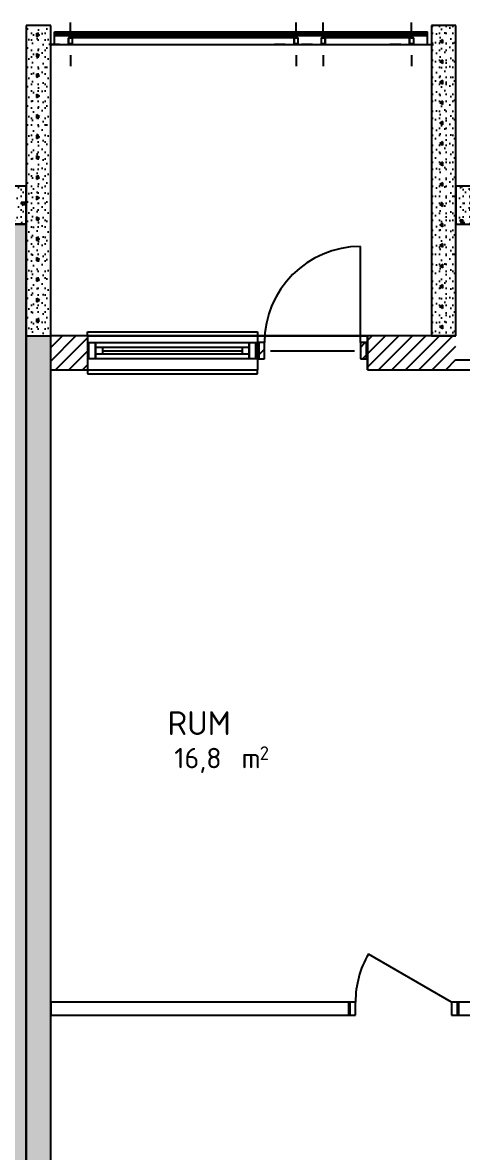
# Model space of a CAD drawing. Header units: millimetres. Extents: x -214 to 77166, y -5099 to 21069.
# Drawn here: x 51209 to 54445, y 6398 to 14702 of the extents above; entities that cross this region are included whole.
import ezdxf
from ezdxf.enums import TextEntityAlignment as Align

# ---------------------------------------------------------------- set-up
doc = ezdxf.new("R2010")
doc.units = ezdxf.units.MM
doc.header["$MEASUREMENT"] = 0
for name, color, linetype in [('A-01SB-----', 3, 'Continuous'), ('A-01SC-----', 7, 'Continuous'), ('A-01SC-----Ytterväggar hus S', 7, 'Continuous'), ('A-01SC-----Ytterväggar2', 7, 'Continuous'), ('A-01SJ-----', 1, 'Continuous'), ('A-27B------', 7, 'Continuous'), ('A-42-------', 1, 'Continuous')]:
    doc.layers.add(name, color=color, linetype=linetype)
doc.layers.add('A-A-RUA----', color=3, linetype='Continuous', lineweight=0)
doc.styles.add('ISO', font='')
doc.styles.get('ISO').set_extended_font_data('ISOCPEUR')
pattern_1 = [(45, (0, 0), (-49.49747, 49.49747), [])]
pattern_2 = [(180, (0, 0), (0, 259.8076), [25, -125]), (180, (-75, -129.9), (0, 259.8076), [25, -125]), (240, (0, 0), (-225, 129.9038), [25, -125]), (240, (-150, 2e-14), (-225, 129.9038), [25, -125]), (300, (-25, 3e-15), (225, 129.9038), [25, -125]), (300, (-175, 2e-14), (225, 129.9038), [25, -125]), (180, (-3e-15, -25), (0, 50), [0, -50, 0, -75]), (225, (-25, -25), (-35.35534, 35.35534), [0, -37.5, 0, -62.5])]
pattern_3 = [(270, (0, 0), (259.8076, 0), [25, -125]), (270, (129.9, -75), (259.8076, 0), [25, -125]), (330, (0, 0), (129.9038, 225), [25, -125]), (330, (-3e-14, -150), (129.9038, 225), [25, -125]), (30, (-5e-15, -25), (-129.9038, 225), [25, -125]), (30, (-3e-14, -175), (-129.9038, 225), [25, -125]), (270, (25, -5e-15), (50, 0), [0, -50, 0, -75]), (315, (25, -25), (35.35534, 35.35534), [0, -37.5, 0, -62.5])]
pattern_4 = [(90, (0, 0), (-259.8076, 0), [25, -125]), (90, (-129.9, 75), (-259.8076, 0), [25, -125]), (150, (0, 0), (129.9038, 225), [25, -125]), (150, (9e-15, 150), (129.9038, 225), [25, -125]), (210, (2e-15, 25), (-129.9038, 225), [25, -125]), (210, (1e-14, 175), (-129.9038, 225), [25, -125]), (90, (-25, 2e-15), (-50, 0), [0, -50, 0, -75]), (135, (-25, 25), (35.35534, 35.35534), [0, -37.5, 0, -62.5])]
pattern_5 = [(0, (0, 0), (0, 600), [])]

# ---------------------------------------------------------------- blocks, each defined once
blk = doc.blocks.new('RUM_07_68', base_point=(52677.4, 9425))
at = {"layer": 'A-A-RUA----', "style": 'ISO'}
for tag, height, p in [('ROOM_NAME', 175, (52275.4, 9640.4)), ('bFrame', 150, (52325.4, 9371.1)), ('DUMMY_377', 150, (52724.5, 9371.1)), ('DUMMY_378', 100, (52953.5, 9382.5))]:
    blk.add_attdef(tag, text='', height=height, dxfattribs=at).set_placement(p, align=Align.TOP_LEFT)

msp = doc.modelspace()

# ---------------------------------------------------------------- hatches: boundary and pattern name
at = {"layer": 'A-01SC-----', "linetype": 'Continuous'}
h = msp.add_hatch(dxfattribs=at)
h.set_pattern_fill('BETONG__STD_', color=256, style=0, pattern_type=2)
h.set_pattern_definition(pattern_2)
h.paths.add_polyline_path([(50236.2, 13500), (50236.2, 13450), (50236.2, 13330), (50236.2, 13220), (51236.2, 13220), (51236.2, 13500)])
h = msp.add_hatch(dxfattribs=at)
h.set_pattern_fill('BETONG__STD_', color=256, style=0, pattern_type=2)
h.set_pattern_definition(pattern_2)
h.paths.add_polyline_path([(54396.2, 13500), (54396.2, 13220), (54855.2, 13220), (54855.2, 13330), (54855.2, 13450), (54855.2, 13500)])
at = {"layer": 'A-01SC-----Ytterväggar hus S', "linetype": 'Continuous'}
h = msp.add_hatch(dxfattribs=at)
h.set_pattern_fill('BRANDSÄKRARE', color=256, style=0, pattern_type=2)
h.set_pattern_definition(pattern_1)
h.paths.add_polyline_path([(51416.2, 12400), (51416.2, 12150), (51686.2, 12150), (51686.2, 12230), (51686.2, 12350), (51686.2, 12400)])
h = msp.add_hatch(dxfattribs=at)
h.set_pattern_fill('BRANDSÄKRARE', color=256, style=0, pattern_type=2)
h.set_pattern_definition(pattern_1)
h.paths.add_polyline_path([(51416.2, 12400), (51416.2, 12150), (51686.2, 12150), (51686.2, 12230), (51686.2, 12350), (51686.2, 12400)])
h = msp.add_hatch(dxfattribs=at)
h.set_pattern_fill('BRANDSÄKRARE', color=256, style=0, pattern_type=2)
h.set_pattern_definition(pattern_1)
h.paths.add_polyline_path([(53746.2, 12350), (53746.2, 12230), (53746.2, 12150), (54396.2, 12150), (54396.2, 12400), (53746.2, 12400)])
h = msp.add_hatch(dxfattribs=at)
h.set_pattern_fill('BRANDSÄKRARE', color=256, style=0, pattern_type=2)
h.set_pattern_definition(pattern_1)
h.paths.add_polyline_path([(53746.2, 12350), (53746.2, 12230), (53746.2, 12150), (54396.2, 12150), (54396.2, 12400), (53746.2, 12400)])
at = {"layer": 'A-01SC-----Ytterväggar2', "linetype": 'Continuous'}
h = msp.add_hatch(dxfattribs=at)
h.set_pattern_fill('BETONG__STD_', color=256, style=0, pattern_type=2)
h.set_pattern_definition(pattern_3)
h.paths.add_polyline_path([(51416.2, 12400), (51416.2, 14680), (51236.2, 14680), (51236.2, 12400)])
h = msp.add_hatch(dxfattribs=at)
h.set_pattern_fill('BETONG__STD_', color=256, style=0, pattern_type=2)
h.set_pattern_definition(pattern_4)
h.paths.add_polyline_path([(54396.2, 12400), (54396.2, 14680), (54216.2, 14680), (54216.2, 12400)])
at = {"layer": 'A-01SJ-----', "linetype": 'Continuous'}
h = msp.add_hatch(dxfattribs=at)
h.set_pattern_fill('BRANDSÄKRARE', color=256, style=0, pattern_type=2)
h.set_pattern_definition(pattern_1)
h.paths.add_polyline_path([(51546.3, 14545.7), (51547.4, 14542.9), (51550.3, 14541.7), (51572.3, 14541.7), (51575.1, 14542.9), (51576.3, 14545.7), (51576.3, 14587.7), (51575.1, 14590.5), (51572.3, 14591.7), (51550.3, 14591.7), (51547.4, 14590.5), (51546.3, 14587.7)])
h.paths.add_polyline_path([(51548.3, 14545.7), (51548.3, 14587.7), (51548.6, 14588.4), (51549.3, 14588.7), (51573.3, 14588.7), (51574, 14588.4), (51574.3, 14587.7), (51574.3, 14545.7), (51574, 14545), (51573.3, 14544.7), (51549.3, 14544.7), (51548.6, 14545)], flags=0)
h = msp.add_hatch(dxfattribs=at)
h.set_pattern_fill('BRANDSÄKRARE', color=256, style=0, pattern_type=2)
h.set_pattern_definition(pattern_1)
h.paths.add_polyline_path([(53236.2, 14545.7), (53236.2, 14587.7), (53235, 14590.5), (53232.2, 14591.7), (53210.2, 14591.7), (53207.3, 14590.5), (53206.2, 14587.7), (53206.2, 14545.7), (53207.3, 14542.9), (53210.2, 14541.7), (53232.2, 14541.7), (53235, 14542.9)])
h.paths.add_polyline_path([(53234.2, 14545.7), (53233.9, 14545), (53233.2, 14544.7), (53209.2, 14544.7), (53208.5, 14545), (53208.2, 14545.7), (53208.2, 14587.7), (53208.5, 14588.4), (53209.2, 14588.7), (53233.2, 14588.7), (53233.9, 14588.4), (53234.2, 14587.7)], flags=0)
h = msp.add_hatch(dxfattribs=at)
h.set_pattern_fill('BRANDSÄKRARE', color=256, style=0, pattern_type=2)
h.set_pattern_definition(pattern_1)
h.paths.add_polyline_path([(53436.2, 14545.7), (53436.2, 14587.7), (53435, 14590.5), (53432.2, 14591.7), (53410.2, 14591.7), (53407.3, 14590.5), (53406.2, 14587.7), (53406.2, 14545.7), (53407.3, 14542.9), (53410.2, 14541.7), (53432.2, 14541.7), (53435, 14542.9)])
h.paths.add_polyline_path([(53434.2, 14545.7), (53433.9, 14545), (53433.2, 14544.7), (53409.2, 14544.7), (53408.5, 14545), (53408.2, 14545.7), (53408.2, 14587.7), (53408.5, 14588.4), (53409.2, 14588.7), (53433.2, 14588.7), (53433.9, 14588.4), (53434.2, 14587.7)], flags=0)
h = msp.add_hatch(dxfattribs=at)
h.set_pattern_fill('BRANDSÄKRARE', color=256, style=0, pattern_type=2)
h.set_pattern_definition(pattern_1)
h.paths.add_polyline_path([(54086.2, 14545.7), (54086.2, 14587.7), (54085, 14590.5), (54082.2, 14591.7), (54060.2, 14591.7), (54057.3, 14590.5), (54056.2, 14587.7), (54056.2, 14545.7), (54057.3, 14542.9), (54060.2, 14541.7), (54082.2, 14541.7), (54085, 14542.9)])
h.paths.add_polyline_path([(54084.2, 14545.7), (54083.9, 14545), (54083.2, 14544.7), (54059.2, 14544.7), (54058.5, 14545), (54058.2, 14545.7), (54058.2, 14587.7), (54058.5, 14588.4), (54059.2, 14588.7), (54083.2, 14588.7), (54083.9, 14588.4), (54084.2, 14587.7)], flags=0)
at = {"layer": 'A-27B------', "linetype": 'Continuous'}
h = msp.add_hatch(dxfattribs=at)
h.set_pattern_fill('BETONG__STD_', color=256, style=0, pattern_type=2)
h.set_pattern_definition(pattern_3)
h.paths.add_polyline_path([(51236.2, 1040), (51236.2, 13220), (51056.2, 13220), (51056.2, 1040)])
h = msp.add_hatch(dxfattribs=at)
h.set_pattern_fill('BETONG__STD_', color=256, style=0, pattern_type=2)
h.set_pattern_definition(pattern_4)
h.paths.add_polyline_path([(51236.2, 12400), (51236.2, 106.9), (51416.2, 106.9), (51416.2, 12400)])
at = {"layer": 'A-42-------', "linetype": 'Continuous'}
h = msp.add_hatch(dxfattribs=at)
h.set_pattern_fill('BRANDSÄKRARE', color=256, style=0, pattern_type=2)
h.set_pattern_definition(pattern_1)
h.paths.add_polyline_path([(52988.2, 12230), (52988.2, 12350), (52936.2, 12350), (52936.2, 12230)])
h = msp.add_hatch(dxfattribs=at)
h.set_pattern_fill('BRANDSÄKRARE', color=256, style=0, pattern_type=2)
h.set_pattern_definition(pattern_1)
h.paths.add_polyline_path([(52988.2, 12230), (52988.2, 12350), (52936.2, 12350), (52936.2, 12230)])
h = msp.add_hatch(dxfattribs=at)
h.set_pattern_fill('BRANDSÄKRARE', color=256, style=0, pattern_type=2)
h.set_pattern_definition(pattern_1)
h.paths.add_polyline_path([(52988.2, 12230), (52988.2, 12350), (52936.2, 12350), (52936.2, 12230)])
h = msp.add_hatch(dxfattribs=at)
h.set_pattern_fill('BRANDSÄKRARE', color=256, style=0, pattern_type=2)
h.set_pattern_definition(pattern_1)
h.paths.add_polyline_path([(53746.2, 12230), (53746.2, 12350), (53694.2, 12350), (53694.2, 12230)])
h = msp.add_hatch(dxfattribs=at)
h.set_pattern_fill('BRANDSÄKRARE', color=256, style=0, pattern_type=2)
h.set_pattern_definition(pattern_1)
h.paths.add_polyline_path([(53746.2, 12230), (53746.2, 12350), (53694.2, 12350), (53694.2, 12230)])
h = msp.add_hatch(dxfattribs=at)
h.set_pattern_fill('BRANDSÄKRARE', color=256, style=0, pattern_type=2)
h.set_pattern_definition(pattern_1)
h.paths.add_polyline_path([(53746.2, 12230), (53746.2, 12350), (53694.2, 12350), (53694.2, 12230)])
h = msp.add_hatch(dxfattribs=at)
h.set_pattern_fill('FALSAD_PLÅT__LIGGANDE_600', color=256, style=0, pattern_type=2)
h.set_pattern_definition(pattern_5)
h.paths.add_polyline_path([(53658.2, 7406.9), (53658.2, 7502.9), (53606.2, 7502.9), (53606.2, 7406.9)])
h = msp.add_hatch(dxfattribs=at)
h.set_pattern_fill('FALSAD_PLÅT__LIGGANDE_600', color=256, style=0, pattern_type=2)
h.set_pattern_definition(pattern_5)
h.paths.add_polyline_path([(54416.2, 7406.9), (54416.2, 7502.9), (54364.2, 7502.9), (54364.2, 7406.9)])

# ---------------------------------------------------------------- linework, layer by layer
at = {"layer": 'A-01SB-----'}
for p, q in [((53606.2, 7502.9), (53606.2, 7406.9)), ((54416.2, 7502.9), (54416.2, 7406.9))]:
    msp.add_line(p, q, dxfattribs=at)
at = {"layer": 'A-01SB-----', "flags": 128}
for points in [[(54620.2, 12220), (54396.2, 12220)], [(54396.2, 12150), (54620.2, 12150)], [(53606.2, 7502.9), (51416.2, 7502.9)], [(51416.2, 7502.9), (51416.2, 7406.9)], [(55216.2, 7502.9), (54416.2, 7502.9)], [(51416.2, 7406.9), (53606.2, 7406.9)], [(54416.2, 7406.9), (55216.2, 7406.9)]]:
    msp.add_lwpolyline(points, dxfattribs=at)
at = {"layer": 'A-01SC-----'}
for p, q in [((51686.2, 12400), (51686.2, 12350)), ((52936.2, 12400), (52936.2, 12350)), ((53746.2, 12350), (53746.2, 12400)), ((51686.2, 12350), (51686.2, 12230)), ((52936.2, 12350), (52936.2, 12230)), ((53746.2, 12230), (53746.2, 12350)), ((51686.2, 12230), (51686.2, 12150)), ((52936.2, 12230), (52936.2, 12150)), ((53746.2, 12150), (53746.2, 12230))]:
    msp.add_line(p, q, dxfattribs=at)
at = {"layer": 'A-01SC-----', "flags": 128}
for points in [[(51236.2, 13500), (50236.2, 13500)], [(51236.2, 13220), (51236.2, 13500)], [(54855.2, 13500), (54396.2, 13500)], [(54396.2, 13500), (54396.2, 13220)], [(50236.2, 13220), (51236.2, 13220)], [(54396.2, 13220), (54855.2, 13220)], [(51686.2, 12400), (51416.2, 12400)], [(54396.2, 12400), (53746.2, 12400)], [(51416.2, 12150), (51686.2, 12150)], [(53746.2, 12150), (54396.2, 12150)]]:
    msp.add_lwpolyline(points, dxfattribs=at)
at = {"layer": 'A-01SC-----Ytterväggar hus S'}
for p, q in [((51686.2, 12400), (51686.2, 12350)), ((51686.2, 12400), (51686.2, 12350)), ((53746.2, 12400), (53746.2, 12350)), ((53746.2, 12400), (53746.2, 12350)), ((51686.2, 12350), (51686.2, 12230)), ((51686.2, 12350), (51686.2, 12230)), ((53746.2, 12350), (53746.2, 12230)), ((53746.2, 12350), (53746.2, 12230)), ((51686.2, 12230), (51686.2, 12150)), ((51686.2, 12230), (51686.2, 12150)), ((53746.2, 12230), (53746.2, 12150)), ((53746.2, 12230), (53746.2, 12150))]:
    msp.add_line(p, q, dxfattribs=at)
at = {"layer": 'A-01SC-----Ytterväggar hus S', "flags": 128}
for points in [[(51686.2, 12400), (51416.2, 12400)], [(51686.2, 12400), (51416.2, 12400)], [(54396.2, 12400), (53746.2, 12400)], [(54396.2, 12400), (53746.2, 12400)], [(51416.2, 12150), (51686.2, 12150)], [(51416.2, 12150), (51686.2, 12150)], [(53746.2, 12150), (54396.2, 12150)], [(53746.2, 12150), (54396.2, 12150)]]:
    msp.add_lwpolyline(points, dxfattribs=at)
at = {"layer": 'A-01SC-----Ytterväggar2', "flags": 128}
for points in [[(51416.2, 14680), (51236.2, 14680)], [(51236.2, 14680), (51236.2, 12400)], [(51416.2, 12400), (51416.2, 14680)], [(54396.2, 14680), (54216.2, 14680)], [(54216.2, 14680), (54216.2, 12400)], [(54396.2, 12400), (54396.2, 14680)], [(51236.2, 12400), (51416.2, 12400)], [(54216.2, 12400), (54396.2, 12400)]]:
    msp.add_lwpolyline(points, dxfattribs=at)
at = {"layer": 'A-01SJ-----'}
for p, q in [((51561.3, 14621.7), (51561.3, 14701.7)), ((53221.2, 14621.7), (53221.2, 14701.7)), ((53421.2, 14621.7), (53421.2, 14701.7)), ((54071.2, 14621.7), (54071.2, 14701.7)), ((51443.8, 14633.5), (54188.7, 14633.5)), ((51443.8, 14539.6), (51443.8, 14633.5)), ((51443.8, 14631.7), (54188.7, 14631.7)), ((51443.8, 14606.7), (51443.8, 14631.7)), ((51443.8, 14619.2), (54188.7, 14619.2)), ((54188.7, 14539.6), (54188.7, 14633.5)), ((54188.7, 14606.7), (54188.7, 14631.7)), ((51481.3, 14541.7), (51401.3, 14541.7)), ((51443.8, 14606.7), (54188.7, 14606.7)), ((51443.8, 14541.6), (54188.7, 14541.6)), ((51443.8, 14539.6), (54188.7, 14539.6)), ((51547.4, 14590.5), (51546.3, 14587.7)), ((51546.3, 14587.7), (51546.3, 14545.7)), ((51546.3, 14545.7), (51547.4, 14542.9)), ((51550.3, 14591.7), (51547.4, 14590.5)), ((51547.4, 14542.9), (51550.3, 14541.7)), ((51548.3, 14587.7), (51548.6, 14588.4)), ((51548.3, 14545.7), (51548.3, 14587.7)), ((51548.6, 14545), (51548.3, 14545.7)), ((51548.6, 14588.4), (51549.3, 14588.7)), ((51549.3, 14544.7), (51548.6, 14545)), ((51549.3, 14588.7), (51573.3, 14588.7)), ((51573.3, 14544.7), (51549.3, 14544.7)), ((51572.3, 14591.7), (51550.3, 14591.7)), ((51550.3, 14541.7), (51572.3, 14541.7)), ((51575.1, 14590.5), (51572.3, 14591.7)), ((51572.3, 14541.7), (51575.1, 14542.9)), ((51573.3, 14588.7), (51574, 14588.4)), ((51574, 14545), (51573.3, 14544.7)), ((51574, 14588.4), (51574.3, 14587.7)), ((51574.3, 14545.7), (51574, 14545)), ((51574.3, 14587.7), (51574.3, 14545.7)), ((51576.3, 14587.7), (51575.1, 14590.5)), ((51575.1, 14542.9), (51576.3, 14545.7)), ((51576.3, 14599.2), (53206.2, 14599.2)), ((51576.3, 14592.7), (53206.2, 14592.7)), ((51576.3, 14541.7), (51576.3, 14592.7)), ((51576.3, 14545.7), (51576.3, 14587.7)), ((51576.3, 14541.7), (53206.2, 14541.7)), ((51641.3, 14541.7), (51721.3, 14541.7)), ((53141.2, 14541.7), (53061.2, 14541.7)), ((53206.2, 14541.7), (53206.2, 14592.7)), ((53207.3, 14590.5), (53206.2, 14587.7)), ((53206.2, 14587.7), (53206.2, 14545.7)), ((53206.2, 14545.7), (53207.3, 14542.9)), ((53210.2, 14591.7), (53207.3, 14590.5)), ((53207.3, 14542.9), (53210.2, 14541.7)), ((53208.2, 14587.7), (53208.5, 14588.4)), ((53208.2, 14545.7), (53208.2, 14587.7)), ((53208.5, 14545), (53208.2, 14545.7)), ((53208.5, 14588.4), (53209.2, 14588.7)), ((53209.2, 14544.7), (53208.5, 14545)), ((53209.2, 14588.7), (53233.2, 14588.7)), ((53233.2, 14544.7), (53209.2, 14544.7)), ((53232.2, 14591.7), (53210.2, 14591.7)), ((53210.2, 14541.7), (53232.2, 14541.7)), ((53235, 14590.5), (53232.2, 14591.7)), ((53232.2, 14541.7), (53235, 14542.9)), ((53233.2, 14588.7), (53233.9, 14588.4)), ((53233.9, 14545), (53233.2, 14544.7)), ((53233.9, 14588.4), (53234.2, 14587.7)), ((53234.2, 14545.7), (53233.9, 14545)), ((53234.2, 14587.7), (53234.2, 14545.7)), ((53236.2, 14587.7), (53235, 14590.5)), ((53235, 14542.9), (53236.2, 14545.7)), ((53236.2, 14545.7), (53236.2, 14587.7)), ((53341.2, 14541.7), (53261.2, 14541.7)), ((53301.2, 14541.7), (53381.2, 14541.7)), ((53407.3, 14590.5), (53406.2, 14587.7)), ((53406.2, 14587.7), (53406.2, 14545.7)), ((53406.2, 14545.7), (53407.3, 14542.9)), ((53410.2, 14591.7), (53407.3, 14590.5)), ((53407.3, 14542.9), (53410.2, 14541.7)), ((53408.2, 14587.7), (53408.5, 14588.4)), ((53408.2, 14545.7), (53408.2, 14587.7)), ((53408.5, 14545), (53408.2, 14545.7)), ((53408.5, 14588.4), (53409.2, 14588.7)), ((53409.2, 14544.7), (53408.5, 14545)), ((53409.2, 14588.7), (53433.2, 14588.7)), ((53433.2, 14544.7), (53409.2, 14544.7)), ((53432.2, 14591.7), (53410.2, 14591.7)), ((53410.2, 14541.7), (53432.2, 14541.7)), ((53435, 14590.5), (53432.2, 14591.7)), ((53432.2, 14541.7), (53435, 14542.9)), ((53433.2, 14588.7), (53433.9, 14588.4)), ((53433.9, 14545), (53433.2, 14544.7)), ((53433.9, 14588.4), (53434.2, 14587.7)), ((53434.2, 14545.7), (53433.9, 14545)), ((53434.2, 14587.7), (53434.2, 14545.7)), ((53436.2, 14587.7), (53435, 14590.5)), ((53435, 14542.9), (53436.2, 14545.7)), ((53436.2, 14599.2), (54056.2, 14599.2)), ((53436.2, 14592.7), (54056.2, 14592.7)), ((53436.2, 14541.7), (53436.2, 14592.7)), ((53436.2, 14545.7), (53436.2, 14587.7)), ((53436.2, 14541.7), (54056.2, 14541.7)), ((53501.2, 14541.7), (53581.2, 14541.7)), ((53991.2, 14541.7), (53911.2, 14541.7)), ((54056.2, 14541.7), (54056.2, 14592.7)), ((54057.3, 14590.5), (54056.2, 14587.7)), ((54056.2, 14587.7), (54056.2, 14545.7)), ((54056.2, 14545.7), (54057.3, 14542.9)), ((54060.2, 14591.7), (54057.3, 14590.5)), ((54057.3, 14542.9), (54060.2, 14541.7)), ((54058.2, 14587.7), (54058.5, 14588.4)), ((54058.2, 14545.7), (54058.2, 14587.7)), ((54058.5, 14545), (54058.2, 14545.7)), ((54058.5, 14588.4), (54059.2, 14588.7)), ((54059.2, 14544.7), (54058.5, 14545)), ((54059.2, 14588.7), (54083.2, 14588.7)), ((54083.2, 14544.7), (54059.2, 14544.7)), ((54082.2, 14591.7), (54060.2, 14591.7)), ((54060.2, 14541.7), (54082.2, 14541.7)), ((54085, 14590.5), (54082.2, 14591.7)), ((54082.2, 14541.7), (54085, 14542.9)), ((54083.2, 14588.7), (54083.9, 14588.4)), ((54083.9, 14545), (54083.2, 14544.7)), ((54083.9, 14588.4), (54084.2, 14587.7)), ((54084.2, 14545.7), (54083.9, 14545)), ((54084.2, 14587.7), (54084.2, 14545.7)), ((54086.2, 14587.7), (54085, 14590.5)), ((54085, 14542.9), (54086.2, 14545.7)), ((54086.2, 14545.7), (54086.2, 14587.7)), ((54151.2, 14541.7), (54231.2, 14541.7)), ((51561.3, 14461.7), (51561.3, 14381.7)), ((53221.2, 14461.7), (53221.2, 14381.7)), ((53421.2, 14461.7), (53421.2, 14381.7)), ((54071.2, 14461.7), (54071.2, 14381.7))]:
    msp.add_line(p, q, dxfattribs=at)
at = {"layer": 'A-01SJ-----', "flags": 128}
for points in [[(53313.7, 14622.5), (51471.3, 14622.5)], [(51471.3, 14622.5), (51471.3, 14616.1)], [(51471.3, 14616.1), (53313.7, 14616.1)], [(53313.7, 14616.1), (53313.7, 14622.5)], [(54163.7, 14622.5), (53331.2, 14622.5)], [(53331.2, 14622.5), (53331.2, 14616.1)], [(53331.2, 14616.1), (54163.7, 14616.1)], [(54163.7, 14616.1), (54163.7, 14622.5)]]:
    msp.add_lwpolyline(points, dxfattribs=at)
msp.add_lwpolyline([(54216.2, 12400), (51416.2, 12400), (51416.2, 14541.6), (54216.2, 14541.6)], close=True, dxfattribs=at)
at = {"layer": 'A-01SJ-----'}
for p in [(51561.3, 14541.7), (53221.2, 14541.7), (53421.2, 14541.7), (54071.2, 14541.7)]:
    msp.add_point(p, dxfattribs=at)
at = {"layer": 'A-27B------', "flags": 128}
for points in [[(51236.2, 13220), (51056.2, 13220)], [(51236.2, 1040), (51236.2, 13220)], [(51236.2, 12400), (51236.2, 106.9)], [(51416.2, 106.9), (51416.2, 12400)]]:
    msp.add_lwpolyline(points, dxfattribs=at)
at = {"layer": 'A-42-------'}
for p, q in [((53694.2, 12350), (53694.2, 13056)), ((53694.2, 12350), (53694.2, 13056)), ((53694.2, 12350), (53694.2, 13056)), ((51686.2, 12400), (51686.2, 12430)), ((51686.2, 12430), (52936.2, 12430)), ((51686.2, 12400), (51686.2, 12430)), ((51686.2, 12430), (52936.2, 12430)), ((51686.2, 12400), (51686.2, 12430)), ((51686.2, 12430), (52936.2, 12430)), ((51686.2, 12400), (52936.2, 12400)), ((51686.2, 12400), (52936.2, 12400)), ((51686.2, 12400), (52936.2, 12400)), ((52936.2, 12430), (52936.2, 12400)), ((52936.2, 12430), (52936.2, 12400)), ((52936.2, 12430), (52936.2, 12400)), ((52936.2, 12400), (53746.2, 12400)), ((52936.2, 12400), (53746.2, 12400)), ((52936.2, 12400), (53746.2, 12400)), ((51686.2, 12350), (51746.2, 12350)), ((51686.2, 12350), (51686.2, 12230)), ((51686.2, 12350), (51746.2, 12350)), ((51686.2, 12350), (51686.2, 12230)), ((51686.2, 12350), (51746.2, 12350)), ((51686.2, 12350), (51686.2, 12230)), ((51696.2, 12230), (51696.2, 12350)), ((51696.2, 12230), (51696.2, 12350)), ((51696.2, 12230), (51696.2, 12350)), ((51746.2, 12350), (52876.2, 12350)), ((51746.2, 12265), (51746.2, 12350)), ((51746.2, 12350), (51746.2, 12265)), ((51746.2, 12350), (52876.2, 12350)), ((51746.2, 12265), (51746.2, 12350)), ((51746.2, 12350), (51746.2, 12265)), ((51746.2, 12350), (52876.2, 12350)), ((51746.2, 12265), (51746.2, 12350)), ((51746.2, 12350), (51746.2, 12265)), ((51746.2, 12315), (51796.2, 12315)), ((51746.2, 12265), (51746.2, 12315)), ((51746.2, 12315), (51796.2, 12315)), ((51746.2, 12265), (51746.2, 12315)), ((51746.2, 12315), (51796.2, 12315)), ((51746.2, 12265), (51746.2, 12315)), ((51796.2, 12315), (52826.2, 12315)), ((51796.2, 12315), (51796.2, 12265)), ((51796.2, 12315), (52826.2, 12315)), ((51796.2, 12315), (51796.2, 12265)), ((51796.2, 12315), (52826.2, 12315)), ((51796.2, 12315), (51796.2, 12265)), ((51796.2, 12290), (52826.2, 12290)), ((51796.2, 12290), (52826.2, 12290)), ((51796.2, 12290), (52826.2, 12290)), ((52826.2, 12265), (52826.2, 12315)), ((52826.2, 12315), (52876.2, 12315)), ((52826.2, 12265), (52826.2, 12315)), ((52826.2, 12315), (52876.2, 12315)), ((52826.2, 12265), (52826.2, 12315)), ((52826.2, 12315), (52876.2, 12315)), ((52876.2, 12350), (52876.2, 12265)), ((52876.2, 12265), (52876.2, 12350)), ((52876.2, 12350), (52936.2, 12350)), ((52876.2, 12350), (52876.2, 12265)), ((52876.2, 12265), (52876.2, 12350)), ((52876.2, 12350), (52936.2, 12350)), ((52876.2, 12350), (52876.2, 12265)), ((52876.2, 12265), (52876.2, 12350)), ((52876.2, 12350), (52936.2, 12350)), ((52876.2, 12315), (52876.2, 12265)), ((52876.2, 12315), (52876.2, 12265)), ((52876.2, 12315), (52876.2, 12265)), ((52926.2, 12230), (52926.2, 12350)), ((52926.2, 12230), (52926.2, 12350)), ((52926.2, 12230), (52926.2, 12350)), ((52936.2, 12350), (52936.2, 12230)), ((52988.2, 12350), (52936.2, 12350)), ((52936.2, 12350), (52936.2, 12230)), ((52936.2, 12350), (52936.2, 12230)), ((52936.2, 12350), (52936.2, 12230)), ((52988.2, 12350), (52936.2, 12350)), ((52936.2, 12350), (52936.2, 12230)), ((52936.2, 12350), (52936.2, 12230)), ((52936.2, 12350), (52936.2, 12230)), ((52988.2, 12350), (52936.2, 12350)), ((52936.2, 12350), (52936.2, 12230)), ((52936.2, 12350), (52936.2, 12230)), ((52946.2, 12350), (52946.2, 12230)), ((52946.2, 12350), (52946.2, 12230)), ((52946.2, 12350), (52946.2, 12230)), ((52988.2, 12230), (52988.2, 12350)), ((52988.2, 12230), (52988.2, 12350)), ((52988.2, 12230), (52988.2, 12350)), ((53032.2, 12290), (53650.2, 12290)), ((53032.2, 12290), (53650.2, 12290)), ((53032.2, 12290), (53650.2, 12290)), ((53746.2, 12350), (53694.2, 12350)), ((53694.2, 12350), (53694.2, 12230)), ((53746.2, 12350), (53694.2, 12350)), ((53694.2, 12350), (53694.2, 12230)), ((53746.2, 12350), (53694.2, 12350)), ((53694.2, 12350), (53694.2, 12230)), ((53736.2, 12350), (53736.2, 12230)), ((53736.2, 12350), (53736.2, 12230)), ((53736.2, 12350), (53736.2, 12230)), ((53746.2, 12230), (53746.2, 12350)), ((53746.2, 12350), (53746.2, 12230)), ((53746.2, 12230), (53746.2, 12350)), ((53746.2, 12350), (53746.2, 12230)), ((53746.2, 12230), (53746.2, 12350)), ((53746.2, 12350), (53746.2, 12230)), ((51746.2, 12230), (51686.2, 12230)), ((51746.2, 12230), (51686.2, 12230)), ((51746.2, 12230), (51686.2, 12230)), ((51746.2, 12230), (51746.2, 12265)), ((51746.2, 12265), (51746.2, 12230)), ((51796.2, 12265), (51746.2, 12265)), ((51746.2, 12230), (51746.2, 12265)), ((51746.2, 12265), (51746.2, 12230)), ((51796.2, 12265), (51746.2, 12265)), ((51746.2, 12230), (51746.2, 12265)), ((51746.2, 12265), (51746.2, 12230)), ((51796.2, 12265), (51746.2, 12265)), ((52876.2, 12230), (51746.2, 12230)), ((52876.2, 12230), (51746.2, 12230)), ((52876.2, 12230), (51746.2, 12230)), ((52826.2, 12265), (51796.2, 12265)), ((52826.2, 12265), (51796.2, 12265)), ((52826.2, 12265), (51796.2, 12265)), ((52876.2, 12265), (52826.2, 12265)), ((52876.2, 12265), (52826.2, 12265)), ((52876.2, 12265), (52826.2, 12265)), ((52876.2, 12265), (52876.2, 12230)), ((52876.2, 12230), (52876.2, 12265)), ((52876.2, 12265), (52876.2, 12230)), ((52876.2, 12230), (52876.2, 12265)), ((52876.2, 12265), (52876.2, 12230)), ((52876.2, 12230), (52876.2, 12265)), ((52936.2, 12230), (52876.2, 12230)), ((52936.2, 12230), (52876.2, 12230)), ((52936.2, 12230), (52876.2, 12230)), ((52936.2, 12230), (52988.2, 12230)), ((52936.2, 12230), (52988.2, 12230)), ((52936.2, 12230), (52988.2, 12230)), ((53694.2, 12230), (53746.2, 12230)), ((53694.2, 12230), (53746.2, 12230)), ((53694.2, 12230), (53746.2, 12230)), ((51686.2, 12150), (52936.2, 12150)), ((51686.2, 12150), (51686.2, 12120)), ((51686.2, 12150), (52936.2, 12150)), ((51686.2, 12150), (51686.2, 12120)), ((51686.2, 12150), (52936.2, 12150)), ((51686.2, 12150), (51686.2, 12120)), ((52936.2, 12120), (52936.2, 12150)), ((52936.2, 12120), (52936.2, 12150)), ((52936.2, 12120), (52936.2, 12150)), ((51686.2, 12120), (52936.2, 12120)), ((51686.2, 12120), (52936.2, 12120)), ((51686.2, 12120), (52936.2, 12120)), ((54364.2, 7502.9), (53752.8, 7855.9)), ((53658.2, 7502.9), (53606.2, 7502.9)), ((53606.2, 7502.9), (53606.2, 7406.9)), ((53606.2, 7502.9), (53606.2, 7406.9)), ((53616.2, 7502.9), (53616.2, 7406.9)), ((53658.2, 7406.9), (53658.2, 7502.9)), ((54416.2, 7502.9), (54364.2, 7502.9)), ((54364.2, 7502.9), (54364.2, 7406.9)), ((54406.2, 7502.9), (54406.2, 7406.9)), ((54416.2, 7406.9), (54416.2, 7502.9)), ((54416.2, 7502.9), (54416.2, 7406.9)), ((53606.2, 7406.9), (53658.2, 7406.9)), ((54364.2, 7406.9), (54416.2, 7406.9))]:
    msp.add_line(p, q, dxfattribs=at)
for centre, start in [((53694.2, 12350), 90), ((53694.2, 12350), 90), ((53694.2, 12350), 90), ((54364.2, 7502.9), 150)]:
    msp.add_arc(centre, 706, start, 180, dxfattribs=at)

# ---------------------------------------------------------------- block references
at = {"layer": 'A-A-RUA----'}
ref = msp.add_blockref('RUM_07_68', (52677.4, 9425), dxfattribs=at)
ref.add_attrib('ROOM_NAME', 'RUM', dxfattribs={"color": 7, "height": 175, "style": 'ISO'}).set_placement((52275.4, 9640.4), align=Align.TOP_LEFT)
ref.add_attrib('bFrame', '16,8', dxfattribs={"color": 7, "height": 150, "style": 'ISO'}).set_placement((52325.4, 9371.1), align=Align.TOP_LEFT)
ref.add_attrib('DUMMY_377', ' m', dxfattribs={"color": 7, "height": 150, "style": 'ISO'}).set_placement((52724.5, 9371.1), align=Align.TOP_LEFT)
ref.add_attrib('DUMMY_378', '2', dxfattribs={"color": 7, "height": 100, "style": 'ISO'}).set_placement((52953.5, 9382.5), align=Align.TOP_LEFT)

doc.saveas('drawing.dxf')
